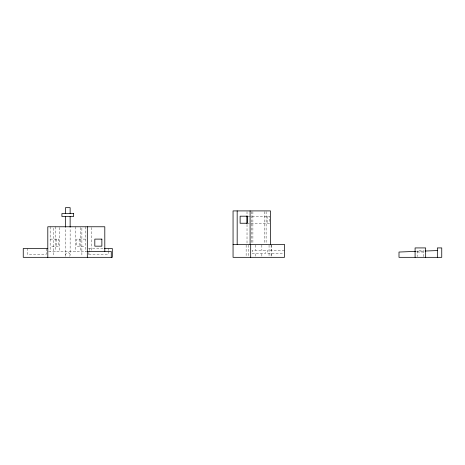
<?xml version="1.0" encoding="UTF-8"?>
<svg xmlns="http://www.w3.org/2000/svg" width="465" height="465" viewBox="0 0 465 465"><rect width="100%" height="100%" fill="white"/><g stroke="black" fill="none" stroke-linecap="round" stroke-linejoin="round"><path stroke-width="0.35" stroke-dasharray="2.33 1.74" d="M65.431 254.93C65.344 251.954 70.221 251.954 70.134 254.93M69.704 256.331L70.134 255L70.134 227.92M416.361 251.373L424.318 251.071M248.019 216.19L269.52 216.19L269.52 223.246L248.019 223.246M50.156 239.109L58.817 239.109L58.817 246.165L50.156 246.165M85.415 239.109L76.754 239.109L76.754 246.165L85.415 246.165M88.484 248.513L103.648 248.513M284.481 250.275L267.73 250.275L267.73 253.803L283.795 253.803M48.622 251.455L88.35 251.455L88.35 256.023M417.436 252.042L423.313 252.042M65.861 256.331L65.431 255L65.431 227.92M423.313 256.651L423.313 250.571L417.436 250.571L417.436 256.651M271.403 245.119L271.403 256.61M271.112 245.055L271.112 250.275M271.112 253.803L271.112 257.331M269.055 245.119L269.055 256.61M267.119 216.19L267.119 223.246M266.114 211.616L266.114 244.398M264.649 211.616L264.649 243.689M261.853 245.055L261.853 250.275M261.853 253.803L261.853 257.331M255.686 245.055L255.686 250.275M255.686 253.803L255.686 257.331M252.896 211.616L252.896 244.398M251.426 211.616L251.426 243.689M248.484 245.119L248.484 256.61M247.02 211.616L247.02 215.179M247.02 224.444L247.02 243.689M246.136 245.119L246.136 256.61M108.182 248.513L108.182 250.472M108.182 251.123L108.182 254.39L89.39 254.39L89.379 251.123M91.291 227.495L91.291 250.728M89.379 248.513L89.379 250.472M85.415 226.769L85.415 251.455M81.886 228.193L81.886 256.616M80.358 227.495L80.358 251.455M79.155 239.109L79.155 246.165M75.749 226.769L75.749 251.455M59.816 227.495L59.816 251.455M56.41 239.109L56.41 246.165M55.207 226.769L55.207 251.455M53.678 228.193L53.678 256.616M50.156 226.769L50.156 251.455M46.186 248.513L46.186 254.39L27.394 254.39L27.383 248.513M265.236 250.275L252.303 250.275L252.303 253.803L265.236 253.803L265.236 250.275"/><path stroke-width="0.7" d="M415.64 251.402L398.999 252.042L398.999 257.331L441.75 257.331L441.75 247.926L437.344 247.926L437.344 257.331M425.045 251.042L437.344 250.571M233.058 244.398L284.481 244.398L284.481 257.331L233.058 257.331L233.058 210.907L270.525 210.907L270.525 244.398M47.802 248.513L23.25 248.513L23.25 257.331L112.315 257.331L112.315 248.513L104.311 248.513M87.321 251.455L111.269 251.455L111.269 257.331M425.661 257.331L425.661 247.926L415.088 247.926L415.088 257.331M250.687 244.398L250.687 257.331M250.1 210.907L250.1 244.398M247.02 215.894L247.02 223.735M237.173 210.907L237.173 244.398M104.805 251.455L104.805 226.769L47.802 226.769L47.802 257.331M87.321 226.769L87.321 257.331M70.134 213.545L70.134 207.669L65.466 207.669L65.431 213.545M70.134 216.487L70.134 227.205M65.431 216.487L65.431 227.205M73.644 213.545L61.921 213.545L61.909 216.487L73.644 216.487L73.662 213.545M247.165 216.19L240.114 216.19L240.114 223.246L247.165 223.246L247.165 216.19M101.87 239.109L94.814 239.109L94.814 246.165L101.87 246.165L101.87 239.109"/></g></svg>
